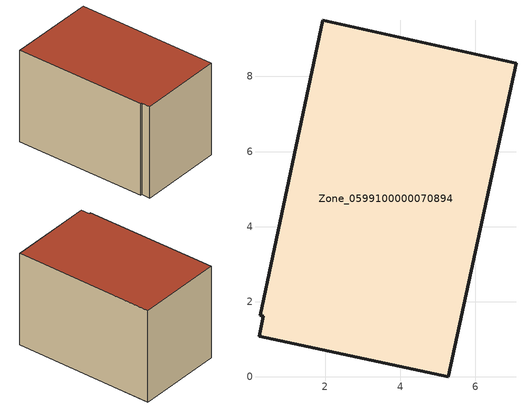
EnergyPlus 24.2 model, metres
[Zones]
Zone_0599100000070894
 floor ground (C_G): 0.24,1.09 0.35,1.62 0.27,1.64 1.93,9.5 7.08,8.35 5.28,0 z0
 wall outside (C_F): 5.28,0 7.08,8.35 1.93,9.5 0.27,1.64 0.35,1.62 0.24,1.09 5.28,0 z0:5.76
 roof outside (C_R): 0.35,1.62 0.24,1.09 5.28,0 7.08,8.35 1.93,9.5 0.27,1.64 z5.76
[BUILDING]
Pand.0599100000070894: North Axis=0; Terrain=City; Loads Convergence Tolerance Value=0.04; Temperature Convergence Tolerance Value=0.4; Solar Distribution=FullExterior; Maximum Number of Warmup Days=25; Minimum Number of Warmup Days=1
[Site:Location]
Rotterdam.The.Hague.AP_ZH_NLD Design_Conditions: Latitude=51.96; Longitude=4.45; Time Zone=1; Elevation=-4.5
[SITE:GROUNDTEMPERATURE:BUILDINGSURFACE]
18, 18, 18, 18, 18, 18, 18, 18, 18, 18, 18, 18
[MATERIAL] Thermal Absorptance=0.9; Solar Absorptance=0.7; Visible Absorptance=0.7
Name | Roughness | Thickness | Conductivity | Density | Specific Heat
G.TC.1975-1991 | MediumSmooth | 0.15 | 0.288461 | 540 | 1210
F.TC.1975-1991 | Rough | 0.3 | 0.230769 | 1920 | 840
R.TC.1975-1991 | MediumRough | 0.2 | 0.153846 | 1500 | 1000
[CONSTRUCTION]
C_G: G.TC.1975-1991
C_F: F.TC.1975-1991
C_R: R.TC.1975-1991
[ZONE]
Zone_0599100000070894: Type=1; Multiplier=1; Ceiling Height=Autocalculate; Volume=Autocalculate; Floor Area=autocalculate; Part of Total Floor Area=Yes
[ZONEINFILTRATION:DESIGNFLOWRATE]
Infil_Zone_0599100000070894: Zone or ZoneList or Space or SpaceList=Zone_0599100000070894; Schedule=AlwaysOn; Design Flow Rate Calculation Method=Flow/Area; Flow Rate per Floor Area=0.003; Constant Term Coefficient=1; Temperature Term Coefficient=0; Velocity Term Coefficient=0; Velocity Squared Term Coefficient=0
[HVACTEMPLATE:ZONE:IDEALLOADSAIRSYSTEM]
Zone_0599100000070894: Maximum Heating Supply Air Temperature=50; Minimum Cooling Supply Air Temperature=13; Maximum Heating Supply Air Humidity Ratio=0.0156; Minimum Cooling Supply Air Humidity Ratio=0.0077; Heating Limit=NoLimit; Cooling Limit=NoLimit; Dehumidification Control Type=ConstantSensibleHeatRatio; Cooling Sensible Heat Ratio=0.7; Dehumidification Setpoint=60; Humidification Control Type=None; Humidification Setpoint=30; Outdoor Air Method=None; Outdoor Air Flow Rate per Person=0.00944; Outdoor Air Flow Rate per Zone Floor Area=0; Outdoor Air Flow Rate per Zone=0; Demand Controlled Ventilation Type=None; Outdoor Air Economizer Type=NoEconomizer; Heat Recovery Type=None; Sensible Heat Recovery Effectiveness=0.7; Latent Heat Recovery Effectiveness=0.65
[ZONECONTROL:THERMOSTAT]
ThermostatControl_Zone_0599100000070894: Zone or ZoneList=Zone_0599100000070894; Control Type Schedule=DualSetpointControlType; Control 1=Thermostat_Zone_0599100000070894; Temperature Difference Between Cutout And Setpoint=0
[THERMOSTATSETPOINT:DUALSETPOINT]
Thermostat_Zone_0599100000070894: Heating Setpoint Temperature Schedule=HeatingSetpoint_Zone_0599100000070894; Cooling Setpoint Temperature Schedule=CoolingSetpoint_Zone_0599100000070894
[SCHEDULE:COMPACT]
HeatingSetpoint_Zone_0599100000070894: Through: 12/31, For: AllDays, Until: 24:00, 21
CoolingSetpoint_Zone_0599100000070894: Through: 12/31, For: AllDays, Until: 24:00, 24
DualSetpointControlType: Through: 12/31, For: AllDays, Until: 24:00, 4
AlwaysOn: Through: 12/31, For: AllDays, Until: 24:00, 1
